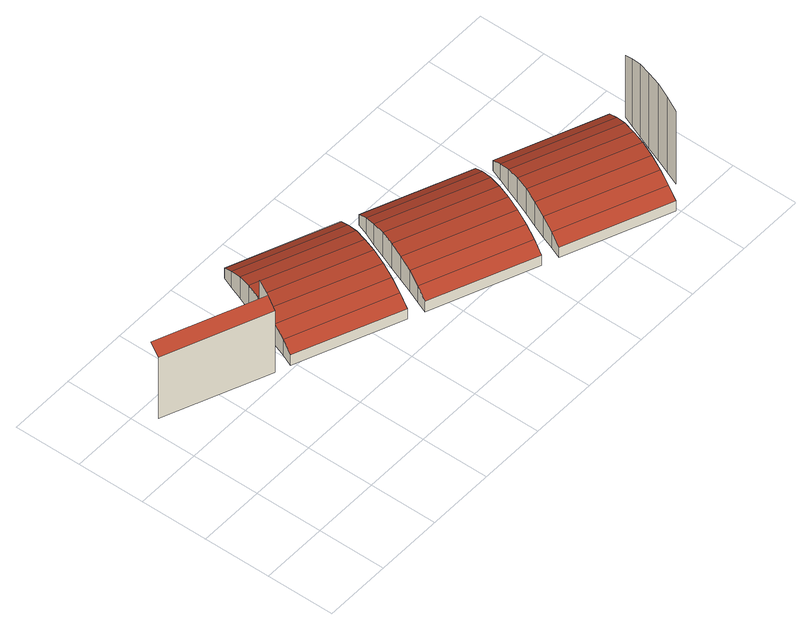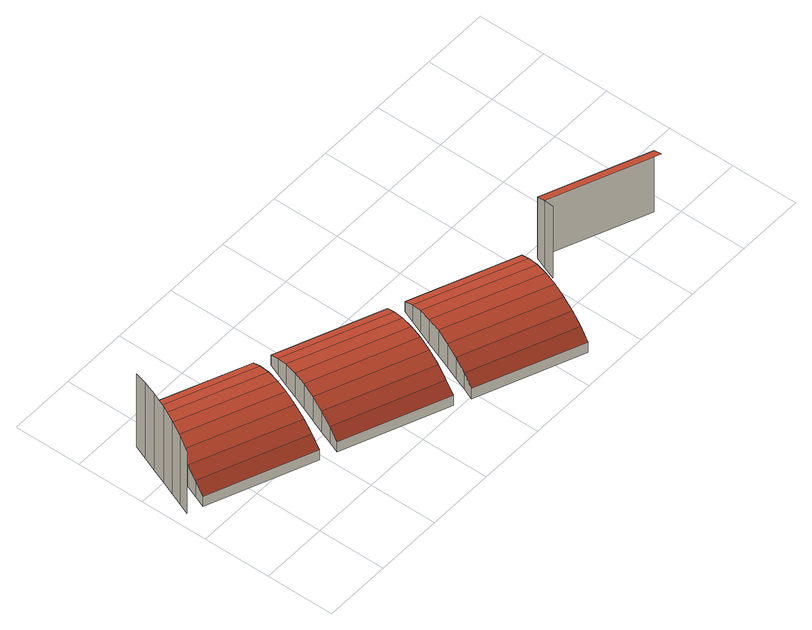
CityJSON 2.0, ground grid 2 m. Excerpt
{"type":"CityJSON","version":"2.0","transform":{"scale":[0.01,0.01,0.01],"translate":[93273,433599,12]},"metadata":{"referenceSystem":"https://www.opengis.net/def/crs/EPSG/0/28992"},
"CityObjects":{
"building1":{"type":"Building","attributes":{"measuredHeight":21.9},"children":["building1-1","building1-2","building1-3"],"geometry":[{"type":"MultiSurface","lod":"2","boundaries":[[[0,1,2,3]],[[1,0,4,5]],[[4,0,3,6]],[[7,4,6,8]],[[9,10,11,12]],[[10,13,14,11]],[[13,15,16,14]],[[17,9,12,18]],[[9,17,19,10]],[[10,19,20,13]],[[13,20,21,15]],[[15,21,22,23]],[[19,17,18,24]],[[20,19,24,25]],[[26,27,28,29]],[[21,20,25,30]],[[27,31,32,28]],[[22,21,30,33]],[[31,34,35,32]],[[33,36,37,22]],[[34,38,39,35]],[[36,40,41,37]],[[42,39,38,43]],[[44,26,29,45]],[[26,44,46,27]],[[47,42,43,48]],[[27,46,49,31]],[[31,49,50,34]],[[34,50,51,38]],[[38,51,52,43]],[[46,44,45,53]],[[43,52,54,48]],[[49,46,53,55]],[[48,54,56,57]],[[58,59,60,61]],[[50,49,55,62]],[[57,56,63,64]],[[59,65,66,60]],[[51,50,62,67]],[[65,68,69,66]],[[67,70,52,51]],[[68,71,72,69]],[[70,73,54,52]],[[74,72,71,75]],[[73,76,56,54]],[[58,77,78,59]],[[79,74,75,80]],[[76,81,63,56]],[[59,78,82,65]],[[83,79,80,84]],[[65,82,85,68]],[[86,83,84,87]],[[68,85,88,71]],[[71,88,89,75]],[[75,89,90,80]],[[80,90,91,84]],[[85,82,92,93]],[[84,91,94,87]],[[95,86,87,94]],[[88,85,93,96]],[[97,98,99,100]],[[96,101,89,88]],[[98,102,103,99]],[[101,104,90,89]],[[105,103,102,106]],[[104,107,91,90]],[[108,105,106,109]],[[107,95,94,91]],[[110,108,109,111]],[[112,110,111,113]]],"semantics":{"surfaces":[{"type":"WallSurface"},{"type":"RoofSurface"}],"values":[0,1,0,0,0,0,0,0,1,1,1,1,0,0,0,0,0,0,0,0,0,0,0,0,1,0,1,1,1,1,0,1,0,1,0,0,1,0,0,0,0,0,0,0,0,1,0,0,1,0,1,0,1,1,1,1,0,1,0,0,0,0,0,0,0,0,0,0,0,0]}}]},
"building1-1":{"type":"BuildingInstallation","parents":["building1"],"geometry":[{"type":"MultiSurface","lod":"2","boundaries":[[[114,115,116,117]],[[118,114,117,119]],[[120,118,119,121]],[[122,120,121,123]],[[40,122,123,41]],[[115,124,125,116]],[[36,40,41,37]],[[124,126,23,125]],[[33,36,37,22]],[[15,23,126,16]],[[22,21,30,33]],[[13,15,16,14]],[[21,20,25,30]],[[10,13,14,11]],[[17,9,12,18]],[[20,19,24,25]],[[9,10,11,12]],[[19,17,18,24]],[[10,19,20,13]],[[13,20,21,15]],[[23,22,37,125]],[[117,123,121,119]],[[116,41,123,117]],[[15,21,22,23]],[[9,17,19,10]],[[125,37,41,116]]],"semantics":{"surfaces":[{"type":"WallSurface"},{"type":"RoofSurface"}],"values":[0,0,0,0,0,0,0,0,0,0,0,0,0,0,0,0,0,0,1,1,1,1,1,1,1,1]}}]},
"building1-2":{"type":"BuildingInstallation","parents":["building1"],"geometry":[{"type":"MultiSurface","lod":"2","boundaries":[[[34,38,39,35]],[[127,47,48,57]],[[76,81,63,56]],[[49,46,53,55]],[[27,31,32,28]],[[31,34,35,32]],[[70,73,54,52]],[[50,49,55,62]],[[51,50,62,67]],[[73,76,56,54]],[[81,128,64,63]],[[42,39,38,43]],[[26,27,28,29]],[[47,42,43,48]],[[67,70,52,51]],[[128,127,57,64]],[[44,26,29,45]],[[46,44,45,53]],[[48,54,56,57]],[[34,50,51,38]],[[43,52,54,48]],[[38,51,52,43]],[[27,46,49,31]],[[57,56,63,64]],[[26,44,46,27]],[[31,49,50,34]]],"semantics":{"surfaces":[{"type":"WallSurface"},{"type":"RoofSurface"}],"values":[0,0,0,0,0,0,0,0,0,0,0,0,0,0,0,0,0,0,1,1,1,1,1,1,1,1]}}]},
"building1-3":{"type":"BuildingInstallation","parents":["building1"],"geometry":[{"type":"MultiSurface","lod":"2","boundaries":[[[83,79,80,84]],[[104,107,91,90]],[[101,104,90,89]],[[74,72,71,75]],[[88,85,93,96]],[[65,68,69,66]],[[82,78,129,92]],[[58,59,60,61]],[[85,82,92,93]],[[77,58,61,130]],[[86,83,84,87]],[[59,65,66,60]],[[78,77,130,129]],[[107,95,94,91]],[[95,86,87,94]],[[79,74,75,80]],[[96,101,89,88]],[[68,71,72,69]],[[84,91,94,87]],[[68,85,88,71]],[[80,90,91,84]],[[75,89,90,80]],[[71,88,89,75]],[[59,78,82,65]],[[58,77,78,59]],[[65,82,85,68]]],"semantics":{"surfaces":[{"type":"WallSurface"},{"type":"RoofSurface"}],"values":[0,0,0,0,0,0,0,0,0,0,0,0,0,0,0,0,0,0,1,1,1,1,1,1,1,1]}}]}
},
"vertices":[
[346,427,317],[43,549,317],[43,549,99],[346,427,99],[360,461,339],[57,583,339],[360,461,99],[375,499,355],[375,499,99],[389,412,135],[403,447,157],[403,447,99],[389,412,99],[418,485,174],[418,485,99],[435,526,184],[435,526,99],[692,290,135],[692,290,99],[706,325,157],[721,363,174],[738,404,184],[755,447,188],[452,569,188],[706,325,99],[721,363,99],[738,272,135],[752,306,157],[752,306,99],[738,272,99],[738,404,99],[768,344,174],[768,344,99],[755,447,99],[784,385,184],[784,385,99],[772,490,99],[772,490,184],[801,428,188],[801,428,99],[789,531,99],[789,531,174],[818,471,99],[818,471,184],[1041,150,135],[1041,150,99],[1055,184,157],[835,512,99],[835,512,174],[1070,222,174],[1087,263,184],[1104,306,188],[1121,349,184],[1055,184,99],[1138,390,174],[1070,222,99],[1153,428,157],[851,550,157],[1089,133,135],[1103,167,157],[1103,167,99],[1089,133,99],[1087,263,99],[1167,462,135],[864,584,135],[1118,206,174],[1118,206,99],[1104,306,99],[1135,247,184],[1135,247,99],[1121,349,99],[1152,289,188],[1152,289,99],[1138,390,99],[1170,332,99],[1170,332,184],[1153,428,99],[1392,11,135],[1406,45,157],[1186,373,99],[1186,373,174],[1167,462,99],[1421,84,174],[1201,411,99],[1201,411,157],[1438,125,184],[1215,446,99],[1215,446,135],[1455,167,188],[1472,210,184],[1489,251,174],[1504,289,157],[1421,84,99],[1438,125,99],[1518,324,135],[1518,324,99],[1455,167,99],[1464,69,357],[1480,110,367],[1480,110,99],[1464,69,99],[1472,210,99],[1498,153,371],[1498,153,99],[1489,251,99],[1515,196,99],[1515,196,367],[1504,289,99],[1532,237,99],[1532,237,357],[1547,275,99],[1547,275,340],[1561,309,99],[1561,309,318],
[501,691,99],[486,653,99],[486,653,174],[501,691,157],[515,725,99],[515,725,135],[818,603,99],[818,603,135],[804,569,99],[804,569,157],[470,612,99],[470,612,184],[452,569,99],
[851,550,99],[864,584,99],
[1406,45,99],[1392,11,99]
]}
